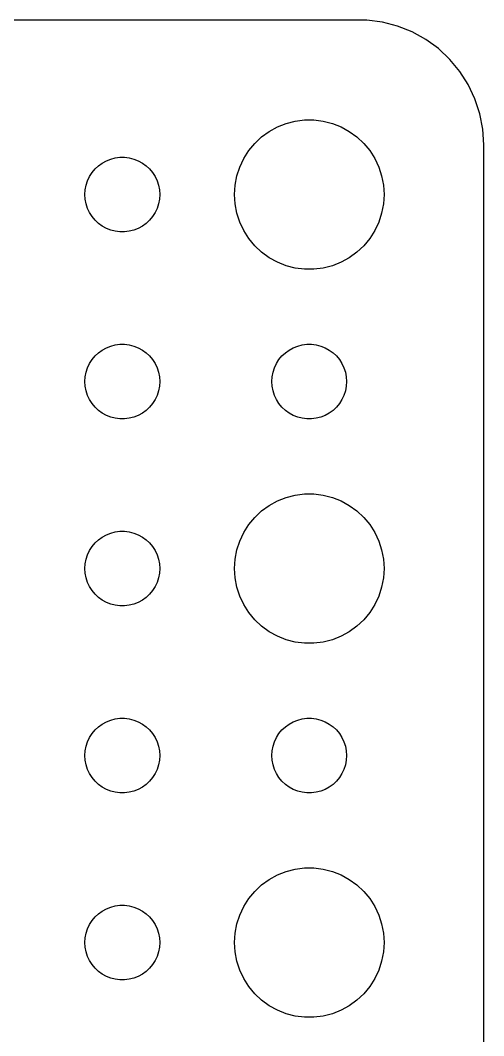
# Model space of a CAD drawing. Header units: metres. Extents: x -37 to 37, y 131 to 373.
# Drawn here: x 18.41 to 37, y 248.27 to 288.99 of the extents above; entities that cross this region are included whole.
import ezdxf

# ---------------------------------------------------------------- set-up
doc = ezdxf.new("R2010")
doc.units = ezdxf.units.M

msp = doc.modelspace()

# ---------------------------------------------------------------- linework, layer by layer
for p, q in [((32.3139, 288.99), (-32.3139, 288.99)), ((32.9369, 288.911), (32.3139, 288.99)), ((33.5451, 288.755), (32.9369, 288.911)), ((34.1289, 288.524), (33.5451, 288.755)), ((34.6791, 288.222), (34.1289, 288.524)), ((35.1871, 287.853), (34.6791, 288.222)), ((35.6448, 287.423), (35.1871, 287.853)), ((36.0451, 286.939), (35.6448, 287.423)), ((36.3815, 286.409), (36.0451, 286.939)), ((36.6489, 285.841), (36.3815, 286.409)), ((36.8429, 285.243), (36.6489, 285.841)), ((36.9606, 284.627), (36.8429, 285.243)), ((28.3925, 284.533), (28.7227, 284.714)), ((28.7227, 284.714), (29.0729, 284.853)), ((29.0729, 284.853), (29.4379, 284.947)), ((29.4379, 284.947), (29.8116, 284.994)), ((29.8116, 284.994), (30.1884, 284.994)), ((30.1884, 284.994), (30.5621, 284.947)), ((30.5621, 284.947), (30.927, 284.853)), ((30.927, 284.853), (31.2773, 284.714)), ((31.2773, 284.714), (31.6075, 284.533)), ((27.8131, 284.054), (28.0877, 284.312)), ((28.0877, 284.312), (28.3925, 284.533)), ((31.6075, 284.533), (31.9123, 284.312)), ((31.9123, 284.312), (32.1869, 284.054)), ((37, 284), (36.9606, 284.627)), ((27.5729, 283.763), (27.8131, 284.054)), ((32.1869, 284.054), (32.427, 283.763)), ((37, 220), (37, 284)), ((22.0365, 283.427), (22.2189, 283.473)), ((22.2189, 283.473), (22.4058, 283.497)), ((22.4058, 283.497), (22.5942, 283.497)), ((22.5942, 283.497), (22.7811, 283.473)), ((22.7811, 283.473), (22.9635, 283.427)), ((27.2107, 283.104), (27.3711, 283.445)), ((27.3711, 283.445), (27.5729, 283.763)), ((32.427, 283.763), (32.6289, 283.445)), ((32.6289, 283.445), (32.7893, 283.104)), ((21.4065, 283.027), (21.5439, 283.156)), ((21.5439, 283.156), (21.6963, 283.266)), ((21.6963, 283.266), (21.8613, 283.357)), ((21.8613, 283.357), (22.0365, 283.427)), ((22.9635, 283.427), (23.1387, 283.357)), ((23.1387, 283.357), (23.3037, 283.266)), ((23.3037, 283.266), (23.4561, 283.156)), ((23.4561, 283.156), (23.5934, 283.027)), ((27.0942, 282.746), (27.2107, 283.104)), ((32.7893, 283.104), (32.9057, 282.746)), ((21.1053, 282.552), (21.1855, 282.723)), ((21.1855, 282.723), (21.2865, 282.882)), ((21.2865, 282.882), (21.4065, 283.027)), ((23.5934, 283.027), (23.7135, 282.882)), ((23.7135, 282.882), (23.8145, 282.723)), ((23.8145, 282.723), (23.8947, 282.552)), ((27.0237, 282.376), (27.0942, 282.746)), ((32.9057, 282.746), (32.9763, 282.376)), ((21.0118, 282.188), (21.0471, 282.373)), ((21.0471, 282.373), (21.1053, 282.552)), ((23.8947, 282.552), (23.9529, 282.373)), ((23.9529, 282.373), (23.9882, 282.188)), ((27, 282), (27.0237, 282.376)), ((32.9763, 282.376), (33, 282)), ((21, 282), (21.0118, 282.188)), ((21.0118, 281.812), (21, 282)), ((21.0471, 281.627), (21.0118, 281.812)), ((23.9882, 281.812), (23.9529, 281.627)), ((23.9882, 282.188), (24, 282)), ((24, 282), (23.9882, 281.812)), ((27.0237, 281.624), (27, 282)), ((33, 282), (32.9763, 281.624)), ((21.1053, 281.448), (21.0471, 281.627)), ((21.1855, 281.277), (21.1053, 281.448)), ((23.8947, 281.448), (23.8145, 281.277)), ((23.9529, 281.627), (23.8947, 281.448)), ((27.0942, 281.254), (27.0237, 281.624)), ((32.9763, 281.624), (32.9057, 281.254)), ((21.2865, 281.118), (21.1855, 281.277)), ((21.4065, 280.973), (21.2865, 281.118)), ((23.7135, 281.118), (23.5934, 280.973)), ((23.8145, 281.277), (23.7135, 281.118)), ((27.2107, 280.896), (27.0942, 281.254)), ((32.9057, 281.254), (32.7893, 280.896)), ((21.5439, 280.844), (21.4065, 280.973)), ((21.6963, 280.734), (21.5439, 280.844)), ((21.8613, 280.643), (21.6963, 280.734)), ((22.0365, 280.573), (21.8613, 280.643)), ((23.1387, 280.643), (22.9635, 280.573)), ((23.3037, 280.734), (23.1387, 280.643)), ((23.4561, 280.844), (23.3037, 280.734)), ((23.5934, 280.973), (23.4561, 280.844)), ((27.3711, 280.555), (27.2107, 280.896)), ((32.7893, 280.896), (32.6289, 280.555)), ((22.2189, 280.527), (22.0365, 280.573)), ((22.4058, 280.503), (22.2189, 280.527)), ((22.5942, 280.503), (22.4058, 280.503)), ((22.7811, 280.527), (22.5942, 280.503)), ((22.9635, 280.573), (22.7811, 280.527)), ((27.5729, 280.237), (27.3711, 280.555)), ((27.8131, 279.946), (27.5729, 280.237)), ((32.427, 280.237), (32.1869, 279.946)), ((32.6289, 280.555), (32.427, 280.237)), ((28.0877, 279.688), (27.8131, 279.946)), ((32.1869, 279.946), (31.9123, 279.688)), ((28.3925, 279.467), (28.0877, 279.688)), ((28.7227, 279.286), (28.3925, 279.467)), ((31.6075, 279.467), (31.2773, 279.286)), ((31.9123, 279.688), (31.6075, 279.467)), ((29.0729, 279.147), (28.7227, 279.286)), ((29.4379, 279.053), (29.0729, 279.147)), ((29.8116, 279.006), (29.4379, 279.053)), ((30.1884, 279.006), (29.8116, 279.006)), ((30.5621, 279.053), (30.1884, 279.006)), ((30.927, 279.147), (30.5621, 279.053)), ((31.2773, 279.286), (30.927, 279.147)), ((21.5439, 275.656), (21.6963, 275.766)), ((21.6963, 275.766), (21.8613, 275.857)), ((21.8613, 275.857), (22.0365, 275.927)), ((22.0365, 275.927), (22.2189, 275.973)), ((22.2189, 275.973), (22.4058, 275.997)), ((22.4058, 275.997), (22.5942, 275.997)), ((22.5942, 275.997), (22.7811, 275.973)), ((22.7811, 275.973), (22.9635, 275.927)), ((22.9635, 275.927), (23.1387, 275.857)), ((23.1387, 275.857), (23.3037, 275.766)), ((23.3037, 275.766), (23.4561, 275.656)), ((29.0439, 275.656), (29.1963, 275.766)), ((29.1963, 275.766), (29.3613, 275.857)), ((29.3613, 275.857), (29.5365, 275.927)), ((29.5365, 275.927), (29.7189, 275.973)), ((29.7189, 275.973), (29.9058, 275.997)), ((29.9058, 275.997), (30.0942, 275.997)), ((30.0942, 275.997), (30.2811, 275.973)), ((30.2811, 275.973), (30.4635, 275.927)), ((30.4635, 275.927), (30.6387, 275.857)), ((30.6387, 275.857), (30.8037, 275.766)), ((30.8037, 275.766), (30.9561, 275.656)), ((21.1855, 275.223), (21.2865, 275.382)), ((21.2865, 275.382), (21.4065, 275.527)), ((21.4065, 275.527), (21.5439, 275.656)), ((23.4561, 275.656), (23.5934, 275.527)), ((23.5934, 275.527), (23.7135, 275.382)), ((23.7135, 275.382), (23.8145, 275.223)), ((28.6855, 275.223), (28.7865, 275.382)), ((28.7865, 275.382), (28.9065, 275.527)), ((28.9065, 275.527), (29.0439, 275.656)), ((30.9561, 275.656), (31.0934, 275.527)), ((31.0934, 275.527), (31.2135, 275.382)), ((31.2135, 275.382), (31.3145, 275.223)), ((21.0471, 274.873), (21.1053, 275.052)), ((21.1053, 275.052), (21.1855, 275.223)), ((23.8145, 275.223), (23.8947, 275.052)), ((23.8947, 275.052), (23.9529, 274.873)), ((28.5471, 274.873), (28.6053, 275.052)), ((28.6053, 275.052), (28.6855, 275.223)), ((31.3145, 275.223), (31.3947, 275.052)), ((31.3947, 275.052), (31.4529, 274.873)), ((21, 274.5), (21.0118, 274.688)), ((21.0118, 274.312), (21, 274.5)), ((21.0118, 274.688), (21.0471, 274.873)), ((23.9529, 274.873), (23.9882, 274.688)), ((23.9882, 274.688), (24, 274.5)), ((24, 274.5), (23.9882, 274.312)), ((28.5, 274.5), (28.5118, 274.688)), ((28.5118, 274.312), (28.5, 274.5)), ((28.5118, 274.688), (28.5471, 274.873)), ((31.4529, 274.873), (31.4882, 274.688)), ((31.4882, 274.688), (31.5, 274.5)), ((31.5, 274.5), (31.4882, 274.312)), ((21.0471, 274.127), (21.0118, 274.312)), ((21.1053, 273.948), (21.0471, 274.127)), ((23.9529, 274.127), (23.8947, 273.948)), ((23.9882, 274.312), (23.9529, 274.127)), ((28.5471, 274.127), (28.5118, 274.312)), ((28.6053, 273.948), (28.5471, 274.127)), ((31.4529, 274.127), (31.3947, 273.948)), ((31.4882, 274.312), (31.4529, 274.127)), ((21.1855, 273.777), (21.1053, 273.948)), ((21.2865, 273.618), (21.1855, 273.777)), ((23.8145, 273.777), (23.7135, 273.618)), ((23.8947, 273.948), (23.8145, 273.777)), ((28.6855, 273.777), (28.6053, 273.948)), ((28.7865, 273.618), (28.6855, 273.777)), ((31.3145, 273.777), (31.2135, 273.618)), ((31.3947, 273.948), (31.3145, 273.777)), ((21.4065, 273.473), (21.2865, 273.618)), ((21.5439, 273.344), (21.4065, 273.473)), ((21.6963, 273.234), (21.5439, 273.344)), ((23.4561, 273.344), (23.3037, 273.234)), ((23.5934, 273.473), (23.4561, 273.344)), ((23.7135, 273.618), (23.5934, 273.473)), ((28.9065, 273.473), (28.7865, 273.618)), ((29.0439, 273.344), (28.9065, 273.473)), ((29.1963, 273.234), (29.0439, 273.344)), ((30.9561, 273.344), (30.8037, 273.234)), ((31.0934, 273.473), (30.9561, 273.344)), ((31.2135, 273.618), (31.0934, 273.473)), ((21.8613, 273.143), (21.6963, 273.234)), ((22.0365, 273.073), (21.8613, 273.143)), ((22.2189, 273.027), (22.0365, 273.073)), ((22.4058, 273.003), (22.2189, 273.027)), ((22.5942, 273.003), (22.4058, 273.003)), ((22.7811, 273.027), (22.5942, 273.003)), ((22.9635, 273.073), (22.7811, 273.027)), ((23.1387, 273.143), (22.9635, 273.073)), ((23.3037, 273.234), (23.1387, 273.143)), ((29.3613, 273.143), (29.1963, 273.234)), ((29.5365, 273.073), (29.3613, 273.143)), ((29.7189, 273.027), (29.5365, 273.073)), ((29.9058, 273.003), (29.7189, 273.027)), ((30.0942, 273.003), (29.9058, 273.003)), ((30.2811, 273.027), (30.0942, 273.003)), ((30.4635, 273.073), (30.2811, 273.027)), ((30.6387, 273.143), (30.4635, 273.073)), ((30.8037, 273.234), (30.6387, 273.143)), ((28.3925, 269.533), (28.7227, 269.714)), ((28.7227, 269.714), (29.0729, 269.853)), ((29.0729, 269.853), (29.4379, 269.947)), ((29.4379, 269.947), (29.8116, 269.994)), ((29.8116, 269.994), (30.1884, 269.994)), ((30.1884, 269.994), (30.5621, 269.947)), ((30.5621, 269.947), (30.927, 269.853)), ((30.927, 269.853), (31.2773, 269.714)), ((31.2773, 269.714), (31.6075, 269.533)), ((27.8131, 269.054), (28.0877, 269.312)), ((28.0877, 269.312), (28.3925, 269.533)), ((31.6075, 269.533), (31.9123, 269.312)), ((31.9123, 269.312), (32.1869, 269.054)), ((27.5729, 268.763), (27.8131, 269.054)), ((32.1869, 269.054), (32.427, 268.763)), ((21.8613, 268.357), (22.0365, 268.427)), ((22.0365, 268.427), (22.2189, 268.473)), ((22.2189, 268.473), (22.4058, 268.497)), ((22.4058, 268.497), (22.5942, 268.497)), ((22.5942, 268.497), (22.7811, 268.473)), ((22.7811, 268.473), (22.9635, 268.427)), ((22.9635, 268.427), (23.1387, 268.357)), ((27.2107, 268.104), (27.3711, 268.445)), ((27.3711, 268.445), (27.5729, 268.763)), ((32.427, 268.763), (32.6289, 268.445)), ((32.6289, 268.445), (32.7893, 268.104)), ((21.2865, 267.882), (21.4065, 268.027)), ((21.4065, 268.027), (21.5439, 268.156)), ((21.5439, 268.156), (21.6963, 268.266)), ((21.6963, 268.266), (21.8613, 268.357)), ((23.1387, 268.357), (23.3037, 268.266)), ((23.3037, 268.266), (23.4561, 268.156)), ((23.4561, 268.156), (23.5934, 268.027)), ((23.5934, 268.027), (23.7135, 267.882)), ((27.0942, 267.746), (27.2107, 268.104)), ((32.7893, 268.104), (32.9057, 267.746)), ((21.1053, 267.552), (21.1855, 267.723)), ((21.1855, 267.723), (21.2865, 267.882)), ((23.7135, 267.882), (23.8145, 267.723)), ((23.8145, 267.723), (23.8947, 267.552)), ((27.0237, 267.376), (27.0942, 267.746)), ((32.9057, 267.746), (32.9763, 267.376)), ((21, 267), (21.0118, 267.188)), ((21.0118, 267.188), (21.0471, 267.373)), ((21.0471, 267.373), (21.1053, 267.552)), ((23.8947, 267.552), (23.9529, 267.373)), ((23.9529, 267.373), (23.9882, 267.188)), ((23.9882, 267.188), (24, 267)), ((27, 267), (27.0237, 267.376)), ((32.9763, 267.376), (33, 267)), ((21.0118, 266.812), (21, 267)), ((21.0471, 266.627), (21.0118, 266.812)), ((23.9882, 266.812), (23.9529, 266.627)), ((24, 267), (23.9882, 266.812)), ((27.0237, 266.624), (27, 267)), ((33, 267), (32.9763, 266.624)), ((21.1053, 266.448), (21.0471, 266.627)), ((21.1855, 266.277), (21.1053, 266.448)), ((23.8947, 266.448), (23.8145, 266.277)), ((23.9529, 266.627), (23.8947, 266.448)), ((27.0942, 266.254), (27.0237, 266.624)), ((32.9763, 266.624), (32.9057, 266.254)), ((21.2865, 266.118), (21.1855, 266.277)), ((21.4065, 265.973), (21.2865, 266.118)), ((21.5439, 265.844), (21.4065, 265.973)), ((23.5934, 265.973), (23.4561, 265.844)), ((23.7135, 266.118), (23.5934, 265.973)), ((23.8145, 266.277), (23.7135, 266.118)), ((27.2107, 265.896), (27.0942, 266.254)), ((32.9057, 266.254), (32.7893, 265.896)), ((21.6963, 265.734), (21.5439, 265.844)), ((21.8613, 265.643), (21.6963, 265.734)), ((22.0365, 265.573), (21.8613, 265.643)), ((22.2189, 265.527), (22.0365, 265.573)), ((22.4058, 265.503), (22.2189, 265.527)), ((22.7811, 265.527), (22.5942, 265.503)), ((22.9635, 265.573), (22.7811, 265.527)), ((23.1387, 265.643), (22.9635, 265.573)), ((23.3037, 265.734), (23.1387, 265.643)), ((23.4561, 265.844), (23.3037, 265.734)), ((27.3711, 265.555), (27.2107, 265.896)), ((27.5729, 265.237), (27.3711, 265.555)), ((32.6289, 265.555), (32.427, 265.237)), ((32.7893, 265.896), (32.6289, 265.555)), ((22.5942, 265.503), (22.4058, 265.503)), ((27.8131, 264.946), (27.5729, 265.237)), ((32.427, 265.237), (32.1869, 264.946)), ((28.0877, 264.688), (27.8131, 264.946)), ((32.1869, 264.946), (31.9123, 264.688)), ((28.3925, 264.467), (28.0877, 264.688)), ((28.7227, 264.286), (28.3925, 264.467)), ((31.6075, 264.467), (31.2773, 264.286)), ((31.9123, 264.688), (31.6075, 264.467)), ((29.0729, 264.147), (28.7227, 264.286)), ((29.4379, 264.053), (29.0729, 264.147)), ((29.8116, 264.006), (29.4379, 264.053)), ((30.1884, 264.006), (29.8116, 264.006)), ((30.5621, 264.053), (30.1884, 264.006)), ((30.927, 264.147), (30.5621, 264.053)), ((31.2773, 264.286), (30.927, 264.147)), ((21.4065, 260.527), (21.5439, 260.656)), ((21.5439, 260.656), (21.6963, 260.766)), ((21.6963, 260.766), (21.8613, 260.857)), ((21.8613, 260.857), (22.0365, 260.927)), ((22.0365, 260.927), (22.2189, 260.973)), ((22.2189, 260.973), (22.4058, 260.997)), ((22.4058, 260.997), (22.5942, 260.997)), ((22.5942, 260.997), (22.7811, 260.973)), ((22.7811, 260.973), (22.9635, 260.927)), ((22.9635, 260.927), (23.1387, 260.857)), ((23.1387, 260.857), (23.3037, 260.766)), ((23.3037, 260.766), (23.4561, 260.656)), ((23.4561, 260.656), (23.5934, 260.527)), ((28.9065, 260.527), (29.0439, 260.656)), ((29.0439, 260.656), (29.1963, 260.766)), ((29.1963, 260.766), (29.3613, 260.857)), ((29.3613, 260.857), (29.5365, 260.927)), ((29.5365, 260.927), (29.7189, 260.973)), ((29.7189, 260.973), (29.9058, 260.997)), ((29.9058, 260.997), (30.0942, 260.997)), ((30.0942, 260.997), (30.2811, 260.973)), ((30.2811, 260.973), (30.4635, 260.927)), ((30.4635, 260.927), (30.6387, 260.857)), ((30.6387, 260.857), (30.8037, 260.766)), ((30.8037, 260.766), (30.9561, 260.656)), ((30.9561, 260.656), (31.0934, 260.527)), ((21.1855, 260.223), (21.2865, 260.382)), ((21.2865, 260.382), (21.4065, 260.527)), ((23.5934, 260.527), (23.7135, 260.382)), ((23.7135, 260.382), (23.8145, 260.223)), ((28.6855, 260.223), (28.7865, 260.382)), ((28.7865, 260.382), (28.9065, 260.527)), ((31.0934, 260.527), (31.2135, 260.382)), ((31.2135, 260.382), (31.3145, 260.223)), ((21.0118, 259.688), (21.0471, 259.873)), ((21.0471, 259.873), (21.1053, 260.052)), ((21.1053, 260.052), (21.1855, 260.223)), ((23.8145, 260.223), (23.8947, 260.052)), ((23.8947, 260.052), (23.9529, 259.873)), ((23.9529, 259.873), (23.9882, 259.688)), ((28.5118, 259.688), (28.5471, 259.873)), ((28.5471, 259.873), (28.6053, 260.052)), ((28.6053, 260.052), (28.6855, 260.223)), ((31.3145, 260.223), (31.3947, 260.052)), ((31.3947, 260.052), (31.4529, 259.873)), ((31.4529, 259.873), (31.4882, 259.688)), ((21, 259.5), (21.0118, 259.688)), ((21.0118, 259.312), (21, 259.5)), ((23.9882, 259.688), (24, 259.5)), ((24, 259.5), (23.9882, 259.312)), ((28.5, 259.5), (28.5118, 259.688)), ((28.5118, 259.312), (28.5, 259.5)), ((31.4882, 259.688), (31.5, 259.5)), ((31.5, 259.5), (31.4882, 259.312)), ((21.0471, 259.127), (21.0118, 259.312)), ((21.1053, 258.948), (21.0471, 259.127)), ((23.9529, 259.127), (23.8947, 258.948)), ((23.9882, 259.312), (23.9529, 259.127)), ((28.5471, 259.127), (28.5118, 259.312)), ((28.6053, 258.948), (28.5471, 259.127)), ((31.4529, 259.127), (31.3947, 258.948)), ((31.4882, 259.312), (31.4529, 259.127)), ((21.1855, 258.777), (21.1053, 258.948)), ((21.2865, 258.618), (21.1855, 258.777)), ((21.4065, 258.473), (21.2865, 258.618)), ((23.7135, 258.618), (23.5934, 258.473)), ((23.8145, 258.777), (23.7135, 258.618)), ((23.8947, 258.948), (23.8145, 258.777)), ((28.6855, 258.777), (28.6053, 258.948)), ((28.7865, 258.618), (28.6855, 258.777)), ((28.9065, 258.473), (28.7865, 258.618)), ((31.2135, 258.618), (31.0934, 258.473)), ((31.3145, 258.777), (31.2135, 258.618)), ((31.3947, 258.948), (31.3145, 258.777)), ((21.5439, 258.344), (21.4065, 258.473)), ((21.6963, 258.234), (21.5439, 258.344)), ((21.8613, 258.143), (21.6963, 258.234)), ((23.3037, 258.234), (23.1387, 258.143)), ((23.4561, 258.344), (23.3037, 258.234)), ((23.5934, 258.473), (23.4561, 258.344)), ((29.0439, 258.344), (28.9065, 258.473)), ((29.1963, 258.234), (29.0439, 258.344)), ((29.3613, 258.143), (29.1963, 258.234)), ((30.8037, 258.234), (30.6387, 258.143)), ((30.9561, 258.344), (30.8037, 258.234)), ((31.0934, 258.473), (30.9561, 258.344)), ((22.0365, 258.073), (21.8613, 258.143)), ((22.2189, 258.027), (22.0365, 258.073)), ((22.4058, 258.003), (22.2189, 258.027)), ((22.5942, 258.003), (22.4058, 258.003)), ((22.7811, 258.027), (22.5942, 258.003)), ((22.9635, 258.073), (22.7811, 258.027)), ((23.1387, 258.143), (22.9635, 258.073)), ((29.5365, 258.073), (29.3613, 258.143)), ((29.7189, 258.027), (29.5365, 258.073)), ((29.9058, 258.003), (29.7189, 258.027)), ((30.0942, 258.003), (29.9058, 258.003)), ((30.2811, 258.027), (30.0942, 258.003)), ((30.4635, 258.073), (30.2811, 258.027)), ((30.6387, 258.143), (30.4635, 258.073)), ((29.0729, 254.853), (29.4379, 254.947)), ((29.4379, 254.947), (29.8116, 254.994)), ((29.8116, 254.994), (30.1884, 254.994)), ((30.1884, 254.994), (30.5621, 254.947)), ((30.5621, 254.947), (30.927, 254.853)), ((28.0877, 254.312), (28.3925, 254.533)), ((28.3925, 254.533), (28.7227, 254.714)), ((28.7227, 254.714), (29.0729, 254.853)), ((30.927, 254.853), (31.2773, 254.714)), ((31.2773, 254.714), (31.6075, 254.533)), ((31.6075, 254.533), (31.9123, 254.312)), ((27.8131, 254.054), (28.0877, 254.312)), ((31.9123, 254.312), (32.1869, 254.054)), ((27.3711, 253.445), (27.5729, 253.763)), ((27.5729, 253.763), (27.8131, 254.054)), ((32.1869, 254.054), (32.427, 253.763)), ((32.427, 253.763), (32.6289, 253.445)), ((21.6963, 253.266), (21.8613, 253.357)), ((21.8613, 253.357), (22.0365, 253.427)), ((22.0365, 253.427), (22.2189, 253.473)), ((22.2189, 253.473), (22.4058, 253.497)), ((22.4058, 253.497), (22.5942, 253.497)), ((22.5942, 253.497), (22.7811, 253.473)), ((22.7811, 253.473), (22.9635, 253.427)), ((22.9635, 253.427), (23.1387, 253.357)), ((23.1387, 253.357), (23.3037, 253.266)), ((27.2107, 253.104), (27.3711, 253.445)), ((32.6289, 253.445), (32.7893, 253.104)), ((21.2865, 252.882), (21.4065, 253.027)), ((21.4065, 253.027), (21.5439, 253.156)), ((21.5439, 253.156), (21.6963, 253.266)), ((23.3037, 253.266), (23.4561, 253.156)), ((23.4561, 253.156), (23.5934, 253.027)), ((23.5934, 253.027), (23.7135, 252.882)), ((27.0942, 252.746), (27.2107, 253.104)), ((32.7893, 253.104), (32.9057, 252.746)), ((21.0471, 252.373), (21.1053, 252.552)), ((21.1053, 252.552), (21.1855, 252.723)), ((21.1855, 252.723), (21.2865, 252.882)), ((23.7135, 252.882), (23.8145, 252.723)), ((23.8145, 252.723), (23.8947, 252.552)), ((23.8947, 252.552), (23.9529, 252.373)), ((27.0237, 252.376), (27.0942, 252.746)), ((32.9057, 252.746), (32.9763, 252.376)), ((21, 252), (21.0118, 252.188)), ((21.0118, 252.188), (21.0471, 252.373)), ((23.9529, 252.373), (23.9882, 252.188)), ((23.9882, 252.188), (24, 252)), ((27, 252), (27.0237, 252.376)), ((32.9763, 252.376), (33, 252)), ((21.0118, 251.812), (21, 252)), ((21.0471, 251.627), (21.0118, 251.812)), ((23.9882, 251.812), (23.9529, 251.627)), ((24, 252), (23.9882, 251.812)), ((27.0237, 251.624), (27, 252)), ((33, 252), (32.9763, 251.624)), ((21.1053, 251.448), (21.0471, 251.627)), ((21.1855, 251.277), (21.1053, 251.448)), ((21.2865, 251.118), (21.1855, 251.277)), ((23.8145, 251.277), (23.7135, 251.118)), ((23.8947, 251.448), (23.8145, 251.277)), ((23.9529, 251.627), (23.8947, 251.448)), ((27.0942, 251.254), (27.0237, 251.624)), ((32.9763, 251.624), (32.9057, 251.254)), ((21.4065, 250.973), (21.2865, 251.118)), ((21.5439, 250.844), (21.4065, 250.973)), ((23.5934, 250.973), (23.4561, 250.844)), ((23.7135, 251.118), (23.5934, 250.973)), ((27.2107, 250.896), (27.0942, 251.254)), ((27.3711, 250.555), (27.2107, 250.896)), ((32.7893, 250.896), (32.6289, 250.555)), ((32.9057, 251.254), (32.7893, 250.896)), ((21.6963, 250.734), (21.5439, 250.844)), ((21.8613, 250.643), (21.6963, 250.734)), ((22.0365, 250.573), (21.8613, 250.643)), ((22.2189, 250.527), (22.0365, 250.573)), ((22.4058, 250.503), (22.2189, 250.527)), ((22.5942, 250.503), (22.4058, 250.503)), ((22.7811, 250.527), (22.5942, 250.503)), ((22.9635, 250.573), (22.7811, 250.527)), ((23.1387, 250.643), (22.9635, 250.573)), ((23.3037, 250.734), (23.1387, 250.643)), ((23.4561, 250.844), (23.3037, 250.734)), ((27.5729, 250.237), (27.3711, 250.555)), ((32.6289, 250.555), (32.427, 250.237)), ((27.8131, 249.946), (27.5729, 250.237)), ((32.427, 250.237), (32.1869, 249.946)), ((28.0877, 249.688), (27.8131, 249.946)), ((28.3925, 249.467), (28.0877, 249.688)), ((31.9123, 249.688), (31.6075, 249.467)), ((32.1869, 249.946), (31.9123, 249.688)), ((28.7227, 249.286), (28.3925, 249.467)), ((29.0729, 249.147), (28.7227, 249.286)), ((31.2773, 249.286), (30.927, 249.147)), ((31.6075, 249.467), (31.2773, 249.286)), ((29.4379, 249.053), (29.0729, 249.147)), ((29.8116, 249.006), (29.4379, 249.053)), ((30.1884, 249.006), (29.8116, 249.006)), ((30.5621, 249.053), (30.1884, 249.006)), ((30.927, 249.147), (30.5621, 249.053))]:
    msp.add_line(p, q)

doc.saveas('drawing.dxf')
